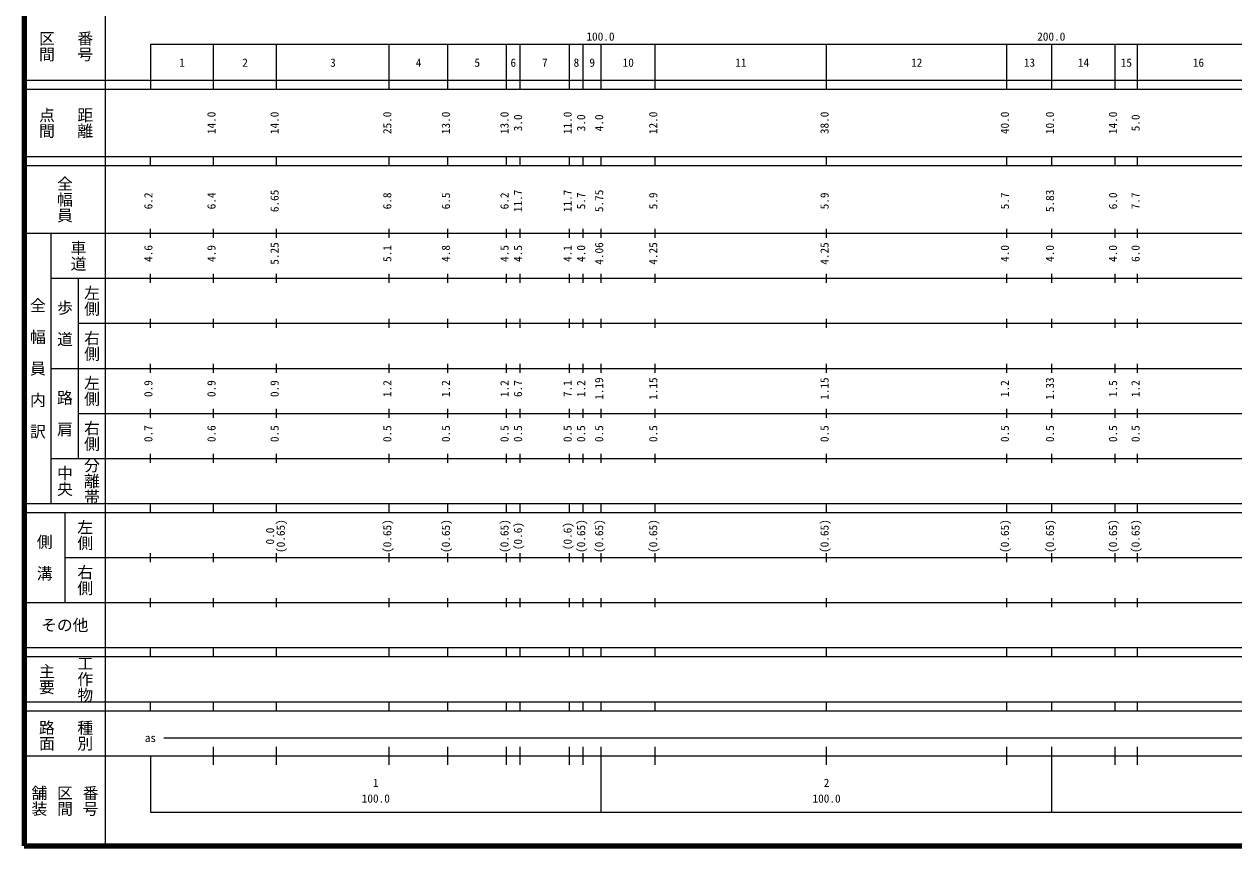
# Model space of a CAD drawing. Units: millimetres on the paper, enlarged 1000 times. Extents: x 40000 to 680000, y 20000 to 380000.
# Drawn here: x 40000 to 308340, y 20000 to 202409 of the extents above; entities that cross this region are included whole.
import ezdxf
from ezdxf.enums import TextEntityAlignment as Align

# ---------------------------------------------------------------- set-up
doc = ezdxf.new("R2010")
doc.units = ezdxf.units.MM
doc.header["$LTSCALE"] = 1000
doc.layers.add('M-TTL', color=2, linetype='Continuous', lineweight=140)
doc.layers.add('M-TTL-BAND', color=7, linetype='Continuous', lineweight=25)
doc.styles.add('@ＭＳ ゴシック', font='')
doc.styles.add('ＭＳ ゴシック', font='')
doc.styles.get('@ＭＳ ゴシック').set_extended_font_data('@MS Gothic')
doc.styles.get('ＭＳ ゴシック').set_extended_font_data('MS Gothic')

msp = doc.modelspace()

# ---------------------------------------------------------------- linework, layer by layer
at = {"layer": 'M-TTL'}
for p, q in [((40000, 380000), (40000, 20000)), ((40000, 20000), (680000, 20000))]:
    msp.add_line(p, q, dxfattribs=at)
at = {"layer": 'M-TTL-BAND'}
for p, q in [((58000, 370000), (58000, 20000)), ((68000, 198000), (579000, 198000)), ((68000, 198000), (68000, 188000)), ((82000, 188000), (82000, 198000)), ((96000, 188000), (96000, 198000)), ((121000, 188000), (121000, 198000)), ((134000, 188000), (134000, 198000)), ((147000, 188000), (147000, 198000)), ((150000, 188000), (150000, 198000)), ((161000, 188000), (161000, 198000)), ((164000, 188000), (164000, 198000)), ((168000, 188000), (168000, 198000)), ((180000, 188000), (180000, 198000)), ((218000, 188000), (218000, 198000)), ((258000, 188000), (258000, 198000)), ((268000, 188000), (268000, 198000)), ((282000, 188000), (282000, 198000)), ((287000, 188000), (287000, 198000)), ((40000, 190000), (579000, 190000)), ((40000, 188000), (579000, 188000)), ((40000, 173000), (579000, 173000)), ((68000, 171000), (68000, 173000)), ((82000, 171000), (82000, 173000)), ((96000, 171000), (96000, 173000)), ((121000, 171000), (121000, 173000)), ((134000, 171000), (134000, 173000)), ((147000, 171000), (147000, 173000)), ((150000, 171000), (150000, 173000)), ((161000, 171000), (161000, 173000)), ((164000, 171000), (164000, 173000)), ((168000, 171000), (168000, 173000)), ((180000, 171000), (180000, 173000)), ((218000, 171000), (218000, 173000)), ((258000, 171000), (258000, 173000)), ((268000, 171000), (268000, 173000)), ((282000, 171000), (282000, 173000)), ((287000, 171000), (287000, 173000)), ((40000, 171000), (579000, 171000)), ((40000, 156000), (579000, 156000)), ((46000, 96000), (46000, 156000)), ((68000, 155000), (68000, 157000)), ((82000, 155000), (82000, 157000)), ((96000, 155000), (96000, 157000)), ((121000, 155000), (121000, 157000)), ((134000, 155000), (134000, 157000)), ((147000, 155000), (147000, 157000)), ((150000, 155000), (150000, 157000)), ((161000, 155000), (161000, 157000)), ((164000, 155000), (164000, 157000)), ((168000, 155000), (168000, 157000)), ((180000, 155000), (180000, 157000)), ((218000, 155000), (218000, 157000)), ((258000, 155000), (258000, 157000)), ((268000, 155000), (268000, 157000)), ((282000, 155000), (282000, 157000)), ((287000, 155000), (287000, 157000)), ((46000, 146000), (579000, 146000)), ((52000, 146000), (52000, 106000)), ((68000, 145000), (68000, 147000)), ((82000, 145000), (82000, 147000)), ((96000, 145000), (96000, 147000)), ((121000, 145000), (121000, 147000)), ((134000, 145000), (134000, 147000)), ((147000, 145000), (147000, 147000)), ((150000, 145000), (150000, 147000)), ((161000, 145000), (161000, 147000)), ((164000, 145000), (164000, 147000)), ((168000, 145000), (168000, 147000)), ((180000, 145000), (180000, 147000)), ((218000, 145000), (218000, 147000)), ((258000, 145000), (258000, 147000)), ((268000, 145000), (268000, 147000)), ((282000, 145000), (282000, 147000)), ((287000, 145000), (287000, 147000)), ((68000, 135000), (68000, 137000)), ((82000, 135000), (82000, 137000)), ((96000, 135000), (96000, 137000)), ((121000, 135000), (121000, 137000)), ((134000, 135000), (134000, 137000)), ((147000, 135000), (147000, 137000)), ((150000, 135000), (150000, 137000)), ((161000, 135000), (161000, 137000)), ((164000, 135000), (164000, 137000)), ((168000, 135000), (168000, 137000)), ((180000, 135000), (180000, 137000)), ((218000, 135000), (218000, 137000)), ((258000, 135000), (258000, 137000)), ((268000, 135000), (268000, 137000)), ((282000, 135000), (282000, 137000)), ((287000, 135000), (287000, 137000)), ((52000, 136000), (579000, 136000)), ((68000, 125000), (68000, 127000)), ((82000, 125000), (82000, 127000)), ((96000, 125000), (96000, 127000)), ((121000, 125000), (121000, 127000)), ((134000, 125000), (134000, 127000)), ((147000, 125000), (147000, 127000)), ((150000, 125000), (150000, 127000)), ((161000, 125000), (161000, 127000)), ((164000, 125000), (164000, 127000)), ((168000, 125000), (168000, 127000)), ((180000, 125000), (180000, 127000)), ((218000, 125000), (218000, 127000)), ((258000, 125000), (258000, 127000)), ((268000, 125000), (268000, 127000)), ((282000, 125000), (282000, 127000)), ((287000, 125000), (287000, 127000)), ((46000, 126000), (579000, 126000)), ((52000, 116000), (579000, 116000)), ((68000, 115000), (68000, 117000)), ((82000, 115000), (82000, 117000)), ((96000, 115000), (96000, 117000)), ((121000, 115000), (121000, 117000)), ((134000, 115000), (134000, 117000)), ((147000, 115000), (147000, 117000)), ((150000, 115000), (150000, 117000)), ((161000, 115000), (161000, 117000)), ((164000, 115000), (164000, 117000)), ((168000, 115000), (168000, 117000)), ((180000, 115000), (180000, 117000)), ((218000, 115000), (218000, 117000)), ((258000, 115000), (258000, 117000)), ((268000, 115000), (268000, 117000)), ((282000, 115000), (282000, 117000)), ((287000, 115000), (287000, 117000)), ((46000, 106000), (579000, 106000)), ((68000, 105000), (68000, 107000)), ((82000, 105000), (82000, 107000)), ((96000, 105000), (96000, 107000)), ((121000, 105000), (121000, 107000)), ((134000, 105000), (134000, 107000)), ((147000, 105000), (147000, 107000)), ((150000, 105000), (150000, 107000)), ((161000, 105000), (161000, 107000)), ((164000, 105000), (164000, 107000)), ((168000, 105000), (168000, 107000)), ((180000, 105000), (180000, 107000)), ((218000, 105000), (218000, 107000)), ((258000, 105000), (258000, 107000)), ((268000, 105000), (268000, 107000)), ((282000, 105000), (282000, 107000)), ((287000, 105000), (287000, 107000)), ((40000, 96000), (579000, 96000)), ((40000, 94000), (579000, 94000)), ((49000, 94000), (49000, 74000)), ((68000, 94000), (68000, 96000)), ((82000, 94000), (82000, 96000)), ((96000, 94000), (96000, 96000)), ((121000, 94000), (121000, 96000)), ((134000, 94000), (134000, 96000)), ((147000, 94000), (147000, 96000)), ((150000, 94000), (150000, 96000)), ((161000, 94000), (161000, 96000)), ((164000, 94000), (164000, 96000)), ((168000, 94000), (168000, 96000)), ((180000, 94000), (180000, 96000)), ((218000, 94000), (218000, 96000)), ((258000, 94000), (258000, 96000)), ((268000, 94000), (268000, 96000)), ((282000, 94000), (282000, 96000)), ((287000, 94000), (287000, 96000)), ((49000, 84000), (579000, 84000)), ((68000, 83000), (68000, 85000)), ((82000, 83000), (82000, 85000)), ((96000, 83000), (96000, 85000)), ((121000, 83000), (121000, 85000)), ((134000, 83000), (134000, 85000)), ((147000, 83000), (147000, 85000)), ((150000, 83000), (150000, 85000)), ((161000, 83000), (161000, 85000)), ((164000, 83000), (164000, 85000)), ((168000, 83000), (168000, 85000)), ((180000, 83000), (180000, 85000)), ((218000, 83000), (218000, 85000)), ((258000, 83000), (258000, 85000)), ((268000, 83000), (268000, 85000)), ((282000, 83000), (282000, 85000)), ((287000, 83000), (287000, 85000)), ((40000, 74000), (579000, 74000)), ((68000, 73000), (68000, 75000)), ((82000, 73000), (82000, 75000)), ((96000, 73000), (96000, 75000)), ((121000, 73000), (121000, 75000)), ((134000, 73000), (134000, 75000)), ((147000, 73000), (147000, 75000)), ((150000, 73000), (150000, 75000)), ((161000, 73000), (161000, 75000)), ((164000, 73000), (164000, 75000)), ((168000, 73000), (168000, 75000)), ((180000, 73000), (180000, 75000)), ((218000, 73000), (218000, 75000)), ((258000, 73000), (258000, 75000)), ((268000, 73000), (268000, 75000)), ((282000, 73000), (282000, 75000)), ((287000, 73000), (287000, 75000)), ((40000, 64000), (579000, 64000)), ((40000, 62000), (579000, 62000)), ((68000, 62000), (68000, 64000)), ((82000, 62000), (82000, 64000)), ((96000, 62000), (96000, 64000)), ((121000, 62000), (121000, 64000)), ((134000, 62000), (134000, 64000)), ((147000, 62000), (147000, 64000)), ((150000, 62000), (150000, 64000)), ((161000, 62000), (161000, 64000)), ((164000, 62000), (164000, 64000)), ((168000, 62000), (168000, 64000)), ((180000, 62000), (180000, 64000)), ((218000, 62000), (218000, 64000)), ((258000, 62000), (258000, 64000)), ((268000, 62000), (268000, 64000)), ((282000, 62000), (282000, 64000)), ((287000, 62000), (287000, 64000)), ((40000, 52000), (579000, 52000)), ((68000, 50000), (68000, 52000)), ((82000, 50000), (82000, 52000)), ((96000, 50000), (96000, 52000)), ((121000, 50000), (121000, 52000)), ((134000, 50000), (134000, 52000)), ((147000, 50000), (147000, 52000)), ((150000, 50000), (150000, 52000)), ((161000, 50000), (161000, 52000)), ((164000, 50000), (164000, 52000)), ((168000, 50000), (168000, 52000)), ((180000, 50000), (180000, 52000)), ((218000, 50000), (218000, 52000)), ((258000, 50000), (258000, 52000)), ((268000, 50000), (268000, 52000)), ((282000, 50000), (282000, 52000)), ((287000, 50000), (287000, 52000)), ((40000, 50000), (579000, 50000)), ((71000, 44000), (565000, 44000)), ((82000, 38000), (82000, 42000)), ((96000, 38000), (96000, 42000)), ((121000, 38000), (121000, 42000)), ((134000, 38000), (134000, 42000)), ((147000, 38000), (147000, 42000)), ((150000, 38000), (150000, 42000)), ((161000, 38000), (161000, 42000)), ((164000, 38000), (164000, 42000)), ((168000, 27500), (168000, 42000)), ((180000, 38000), (180000, 42000)), ((218000, 38000), (218000, 42000)), ((258000, 38000), (258000, 42000)), ((268000, 27500), (268000, 42000)), ((282000, 38000), (282000, 42000)), ((287000, 38000), (287000, 42000)), ((40000, 40000), (579000, 40000)), ((68000, 40000), (68000, 27500)), ((68000, 27500), (579000, 27500))]:
    msp.add_line(p, q, dxfattribs=at)

# ---------------------------------------------------------------- texts
at = {"layer": 'M-TTL-BAND', "style": '@ＭＳ ゴシック'}
for s, p in [('区間', (45000, 197500)), ('番号', (53500, 197500)), ('点間', (45000, 180500)), ('距離', (53500, 180500)), ('全幅員', (49000, 163500)), ('車道', (52000, 151000)), ('左側', (55000, 141000)), ('全\u3000幅\u3000員\u3000内\u3000訳', (43000, 126000)), ('歩\u3000道', (49000, 136000)), ('右側', (55000, 131000)), ('左側', (55000, 121000)), ('路\u3000肩', (49000, 116000)), ('右側', (55000, 111000)), ('分離帯', (55000, 101000)), ('中央', (49000, 101000)), ('左側', (53500, 89000)), ('側\u3000溝', (44500, 84000)), ('右側', (53500, 79000)), ('主要', (45000, 57000)), ('工作物', (53500, 57000)), ('路面', (45000, 44500)), ('種別', (53500, 44500)), ('舗装', (43333, 30000)), ('区間', (49000, 30000)), ('番号', (54667, 30000))]:
    msp.add_text(s, height=2566, rotation=270, dxfattribs=at).set_placement(p, align=Align.MIDDLE_CENTER)
at = {"layer": 'M-TTL-BAND', "style": 'ＭＳ ゴシック'}
for s, p in [('100.0', (167844, 198195)), ('200.0', (267844, 198195)), ('1', (75000, 192405)), ('2', (89000, 192405)), ('3', (108500, 192405)), ('4', (127500, 192405)), ('5', (140500, 192405)), ('6', (148500, 192405)), ('7', (155500, 192405)), ('8', (162500, 192405)), ('9', (166000, 192405)), ('10', (174000, 192405)), ('11', (199000, 192405)), ('12', (238000, 192405)), ('13', (263000, 192405)), ('14', (275000, 192405)), ('15', (284500, 192405)), ('16', (300500, 192405)), ('as', (68000, 42500)), ('2', (218000, 32523)), ('1', (118000, 32523)), ('100.0', (118000, 29033)), ('100.0', (218000, 29033))]:
    msp.add_text(s, height=1833, dxfattribs=at).set_placement(p, align=Align.BOTTOM_CENTER)
for s, p in [('14.0', (83000, 180500)), ('14.0', (97000, 180500)), ('25.0', (122000, 180500)), ('13.0', (135000, 180500)), ('13.0', (148000, 180500)), ('11.0', (162000, 180500)), ('12.0', (181000, 180500)), ('38.0', (219000, 180500)), ('40.0', (259000, 180500)), ('10.0', (269000, 180500)), ('14.0', (283000, 180500)), ('3.0', (151000, 180500)), ('3.0', (165000, 180500)), ('4.0', (169000, 180500)), ('5.0', (288000, 180500)), ('6.2', (69000, 163174)), ('6.4', (83000, 163174)), ('6.65', (97000, 163174)), ('6.8', (122000, 163174)), ('6.5', (135000, 163174)), ('6.2', (148000, 163174)), ('11.7', (151000, 163174)), ('11.7', (162000, 163174)), ('5.7', (165000, 163174)), ('5.75', (169000, 163174)), ('5.9', (181000, 163174)), ('5.9', (219000, 163174)), ('5.7', (259000, 163174)), ('5.83', (269000, 163174)), ('6.0', (283000, 163174)), ('7.7', (288000, 163174)), ('4.6', (69000, 151500)), ('4.9', (83000, 151500)), ('5.25', (97000, 151500)), ('5.1', (122000, 151500)), ('4.8', (135000, 151500)), ('4.5', (148000, 151500)), ('4.5', (151000, 151500)), ('4.1', (162000, 151500)), ('4.0', (165000, 151500)), ('4.06', (169000, 151500)), ('4.25', (181000, 151500)), ('4.25', (219000, 151500)), ('4.0', (259000, 151500)), ('4.0', (269000, 151500)), ('4.0', (283000, 151500)), ('6.0', (288000, 151500)), ('1.19', (169000, 121500)), ('1.15', (181000, 121500)), ('1.15', (219000, 121500)), ('1.33', (269000, 121500)), ('0.9', (69000, 121500)), ('0.9', (83000, 121500)), ('0.9', (97000, 121500)), ('1.2', (122000, 121500)), ('1.2', (135000, 121500)), ('1.2', (148000, 121500)), ('6.7', (151000, 121500)), ('7.1', (162000, 121500)), ('1.2', (165000, 121500)), ('1.2', (259000, 121500)), ('1.5', (283000, 121500)), ('1.2', (288000, 121500)), ('0.7', (69000, 111500)), ('0.6', (83000, 111500)), ('0.5', (97000, 111500)), ('0.5', (122000, 111500)), ('0.5', (135000, 111500)), ('0.5', (148000, 111500)), ('0.5', (151000, 111500)), ('0.5', (162000, 111500)), ('0.5', (165000, 111500)), ('0.5', (169000, 111500)), ('0.5', (181000, 111500)), ('0.5', (219000, 111500)), ('0.5', (259000, 111500)), ('0.5', (269000, 111500)), ('0.5', (283000, 111500)), ('0.5', (288000, 111500)), ('(0.65)', (98370, 88764)), ('(0.65)', (122000, 88764)), ('(0.65)', (135000, 88764)), ('(0.65)', (148000, 88764)), ('(0.6)', (151000, 88764)), ('(0.6)', (162000, 88764)), ('(0.65)', (165000, 88764)), ('(0.65)', (169000, 88764)), ('(0.65)', (181000, 88764)), ('(0.65)', (219000, 88764)), ('(0.65)', (259000, 88764)), ('(0.65)', (269000, 88764)), ('(0.65)', (283000, 88764)), ('(0.65)', (288000, 88764)), ('0.0', (96000, 88764))]:
    msp.add_text(s, height=1833, rotation=90, dxfattribs=at).set_placement(p, align=Align.BOTTOM_CENTER)
msp.add_text('その他', height=2566, dxfattribs=at).set_placement((49000, 69000), align=Align.MIDDLE_CENTER)

doc.saveas('drawing.dxf')
